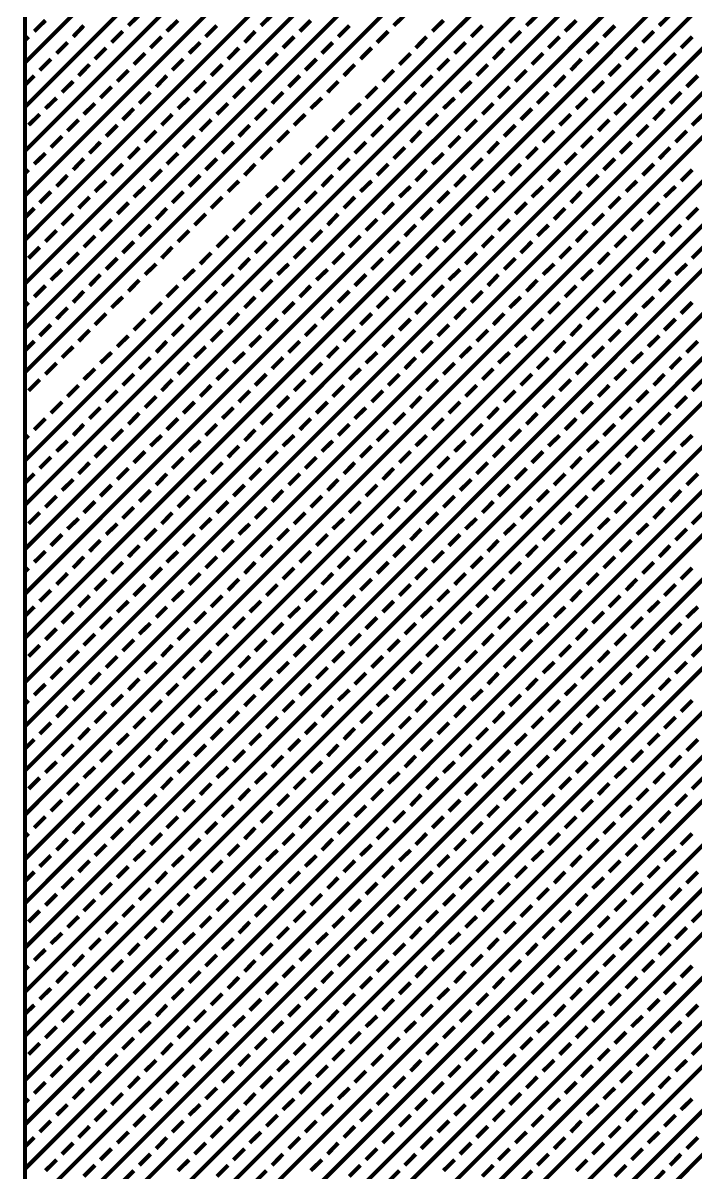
# Model space of a CAD drawing. Extents: x 2 to 176, y -19 to 159.
# Drawn here: x 110.987 to 111.615, y 118.166 to 119.239 of the extents above; entities that cross this region are included whole.
import ezdxf

# ---------------------------------------------------------------- set-up
doc = ezdxf.new("R2010")
doc.units = 0
doc.layers.add('BG_SILKSCREEN_TOP', color=7, linetype='CONTINUOUS')

msp = doc.modelspace()

# ---------------------------------------------------------------- linework, layer by layer
at = {"layer": 'BG_SILKSCREEN_TOP', "const_width": 0.00381}
for points in [[(110.989364, 121.283476), (110.989364, 117.967252)], [(110.989364, 118.252494), (113.11763, 120.380506)], [(110.989364, 118.211346), (113.158524, 120.380506)], [(110.989364, 118.169944), (113.20018, 120.380506)], [(110.989364, 118.128796), (113.241328, 120.380506)], [(110.989364, 118.087394), (113.28273, 120.380506)], [(110.989364, 118.046246), (113.323878, 120.380506)], [(110.989364, 118.00459), (113.36528, 120.380506)], [(110.989364, 118.335044), (113.034826, 120.380506)], [(110.989364, 118.293896), (113.075974, 120.380506)], [(110.989872, 117.96395), (113.406428, 120.380506)], [(110.993428, 117.926104), (113.44529, 120.377966)], [(110.997238, 117.888766), (113.481358, 120.372378)], [(111.005112, 117.854984), (113.512092, 120.361964)], [(111.01451, 117.823488), (113.539778, 120.348756)], [(111.02467, 117.791992), (113.562384, 120.32996)], [(111.039148, 117.765322), (113.580926, 120.307354)], [(111.053626, 117.738652), (113.599976, 120.284748)], [(111.068612, 117.712236), (113.618518, 120.262142)], [(111.087662, 117.68963), (113.630964, 120.23344)], [(111.106458, 117.667532), (113.636298, 120.197118)], [(110.989364, 119.202454), (111.895382, 120.108218)], [(110.989364, 119.161052), (111.895382, 120.06707)], [(110.989364, 119.119904), (111.895382, 120.025668)], [(110.989364, 119.078248), (111.895382, 119.98452)], [(110.989364, 119.0371), (111.895382, 119.943118)], [(110.989364, 118.996206), (111.895382, 119.90197)], [(110.989364, 118.95455), (111.895382, 119.860314)], [(110.989364, 118.913402), (111.895382, 119.81942)], [(110.989364, 118.830852), (111.895382, 119.736616)], [(110.989364, 118.78945), (111.895382, 119.695468)], [(110.989364, 118.748302), (111.895382, 119.654066)], [(110.989364, 118.706646), (111.895382, 119.612918)], [(110.989364, 118.665498), (111.895382, 119.571516)], [(110.989364, 118.624096), (111.903002, 119.537988)], [(110.989364, 118.582948), (111.913416, 119.507)], [(110.989364, 118.541546), (111.928656, 119.480584)], [(110.989364, 118.500398), (111.952278, 119.463312)], [(110.989364, 118.458996), (111.976154, 119.445786)], [(110.989364, 118.417848), (112.012984, 119.441468)], [(110.989364, 118.376192), (112.051592, 119.438928)], [(111.085884, 119.236998), (111.096044, 119.246904)], [(111.209582, 119.236998), (111.219996, 119.246904)], [(111.333534, 119.236998), (111.343948, 119.246904)], [(111.457486, 119.236998), (111.467646, 119.246904)], [(111.581438, 119.236998), (111.591598, 119.246904)], [(110.998, 119.231664), (111.008414, 119.241824)], [(111.034322, 119.226584), (111.044228, 119.236998)], [(111.121698, 119.231664), (111.132112, 119.241824)], [(111.15802, 119.226584), (111.168434, 119.236998)], [(111.245904, 119.231664), (111.256064, 119.241824)], [(111.281718, 119.226584), (111.292132, 119.236998)], [(111.369602, 119.231664), (111.380016, 119.241824)], [(111.405924, 119.226584), (111.416338, 119.236998)], [(111.493554, 119.231664), (111.503968, 119.241824)], [(111.529622, 119.226584), (111.540036, 119.236998)], [(110.989364, 119.223282), (110.992666, 119.226584)], [(111.018828, 119.21109), (111.028988, 119.22125)], [(111.070136, 119.22125), (111.08055, 119.231664)], [(111.106458, 119.21617), (111.116872, 119.226584)], [(111.142526, 119.21109), (111.15294, 119.22125)], [(111.194342, 119.22125), (111.204248, 119.231664)], [(111.230156, 119.21617), (111.24057, 119.226584)], [(111.266478, 119.21109), (111.276638, 119.22125)], [(111.31804, 119.22125), (111.328454, 119.231664)], [(111.354108, 119.21617), (111.364268, 119.226584)], [(111.39043, 119.21109), (111.40059, 119.22125)], [(111.441738, 119.22125), (111.452152, 119.231664)], [(111.47806, 119.21617), (111.488474, 119.226584)], [(111.514128, 119.21109), (111.524542, 119.22125)], [(111.565944, 119.22125), (111.576358, 119.231664)], [(111.601758, 119.21617), (111.612172, 119.226584)], [(111.054642, 119.205756), (111.065056, 119.21617)], [(111.090964, 119.200676), (111.101378, 119.21109)], [(111.178848, 119.205756), (111.189008, 119.21617)], [(111.214662, 119.200676), (111.225076, 119.21109)], [(111.302546, 119.205756), (111.31296, 119.21617)], [(111.338868, 119.200676), (111.349282, 119.21109)], [(111.426498, 119.205756), (111.436658, 119.21617)], [(111.462566, 119.200676), (111.47298, 119.21109)], [(111.55045, 119.205756), (111.56061, 119.21617)], [(111.586264, 119.200676), (111.596678, 119.21109)], [(111.00308, 119.195342), (111.013494, 119.205756)], [(111.039402, 119.190262), (111.049562, 119.200676)], [(111.126778, 119.195342), (111.137192, 119.205756)], [(111.1631, 119.190262), (111.173514, 119.200676)], [(111.250984, 119.195342), (111.261398, 119.205756)], [(111.287052, 119.190262), (111.297212, 119.200676)], [(111.374682, 119.195342), (111.385096, 119.205756)], [(111.411004, 119.190262), (111.421418, 119.200676)], [(111.498888, 119.195342), (111.508794, 119.205756)], [(111.534702, 119.190262), (111.545116, 119.200676)], [(110.989364, 119.181626), (110.998, 119.190262)], [(111.07547, 119.184928), (111.085884, 119.195342)], [(111.111792, 119.179848), (111.121698, 119.190262)], [(111.199168, 119.184928), (111.209582, 119.195342)], [(111.23549, 119.179848), (111.245904, 119.190262)], [(111.323374, 119.184928), (111.333534, 119.195342)], [(111.359188, 119.179848), (111.369602, 119.190262)], [(111.447072, 119.184928), (111.457486, 119.195342)], [(111.483394, 119.179848), (111.493554, 119.190262)], [(111.571024, 119.184928), (111.581438, 119.195342)], [(111.607092, 119.179848), (111.617506, 119.190262)], [(111.023908, 119.174768), (111.034322, 119.184928)], [(111.059722, 119.169434), (111.070136, 119.179848)], [(111.147606, 119.174768), (111.15802, 119.184928)], [(111.183928, 119.169434), (111.194342, 119.179848)], [(111.271812, 119.174768), (111.281718, 119.184928)], [(111.307626, 119.169434), (111.31804, 119.179848)], [(111.39551, 119.174768), (111.405924, 119.184928)], [(111.431324, 119.169434), (111.441738, 119.179848)], [(111.519208, 119.174768), (111.529622, 119.184928)], [(111.55553, 119.169434), (111.565944, 119.179848)], [(111.008414, 119.159528), (111.018828, 119.169434)], [(111.096044, 119.164354), (111.106458, 119.174768)], [(111.132112, 119.159528), (111.142526, 119.169434)], [(111.219996, 119.164354), (111.230156, 119.174768)], [(111.256064, 119.159528), (111.266478, 119.169434)], [(111.343948, 119.164354), (111.354108, 119.174768)], [(111.380016, 119.159528), (111.39043, 119.169434)], [(111.467646, 119.164354), (111.47806, 119.174768)], [(111.503968, 119.159528), (111.514128, 119.169434)], [(111.591598, 119.164354), (111.601758, 119.174768)], [(111.044228, 119.154194), (111.054642, 119.164354)], [(111.08055, 119.149114), (111.090964, 119.159528)], [(111.168434, 119.154194), (111.178848, 119.164354)], [(111.204248, 119.149114), (111.214662, 119.159528)], [(111.292132, 119.154194), (111.302546, 119.164354)], [(111.328454, 119.149114), (111.338868, 119.159528)], [(111.416338, 119.154194), (111.426498, 119.164354)], [(111.452152, 119.149114), (111.462566, 119.159528)], [(111.540036, 119.154194), (111.55045, 119.164354)], [(111.576358, 119.149114), (111.586264, 119.159528)], [(110.992666, 119.144034), (111.00308, 119.154194)], [(111.028988, 119.1387), (111.039402, 119.149114)], [(111.116872, 119.144034), (111.126778, 119.154194)], [(111.15294, 119.1387), (111.1631, 119.149114)], [(111.24057, 119.144034), (111.250984, 119.154194)], [(111.276638, 119.1387), (111.287052, 119.149114)], [(111.364268, 119.144034), (111.374682, 119.154194)], [(111.40059, 119.1387), (111.411004, 119.149114)], [(111.488474, 119.144034), (111.498888, 119.154194)], [(111.524542, 119.1387), (111.534702, 119.149114)], [(111.612172, 119.144034), (111.622586, 119.154194)], [(111.065056, 119.13362), (111.07547, 119.144034)], [(111.101378, 119.128286), (111.111792, 119.1387)], [(111.189008, 119.13362), (111.199168, 119.144034)], [(111.225076, 119.128286), (111.23549, 119.1387)], [(111.31296, 119.13362), (111.323374, 119.144034)], [(111.349282, 119.128286), (111.359188, 119.1387)], [(111.436658, 119.13362), (111.447072, 119.144034)], [(111.47298, 119.128286), (111.483394, 119.1387)], [(111.56061, 119.13362), (111.571024, 119.144034)], [(111.596678, 119.128286), (111.607092, 119.1387)], [(111.013494, 119.123206), (111.023908, 119.13362)], [(111.049562, 119.117872), (111.059722, 119.128286)], [(111.137192, 119.123206), (111.147606, 119.13362)], [(111.173514, 119.117872), (111.183928, 119.128286)], [(111.261398, 119.123206), (111.271812, 119.13362)], [(111.297212, 119.117872), (111.307626, 119.128286)], [(111.385096, 119.123206), (111.39551, 119.13362)], [(111.421418, 119.117872), (111.431324, 119.128286)], [(111.508794, 119.123206), (111.519208, 119.13362)], [(111.545116, 119.117872), (111.55553, 119.128286)], [(110.998, 119.107712), (111.008414, 119.117872)], [(111.085884, 119.112792), (111.096044, 119.123206)], [(111.121698, 119.107712), (111.132112, 119.117872)], [(111.209582, 119.112792), (111.219996, 119.123206)], [(111.245904, 119.107712), (111.256064, 119.117872)], [(111.333534, 119.112792), (111.343948, 119.123206)], [(111.369602, 119.107712), (111.380016, 119.117872)], [(111.457486, 119.112792), (111.467646, 119.123206)], [(111.493554, 119.107712), (111.503968, 119.117872)], [(111.581438, 119.112792), (111.591598, 119.123206)], [(111.034322, 119.102378), (111.044228, 119.112792)], [(111.070136, 119.097298), (111.08055, 119.107712)], [(111.15802, 119.102378), (111.168434, 119.112792)], [(111.194342, 119.097298), (111.204248, 119.107712)], [(111.281718, 119.102378), (111.292132, 119.112792)], [(111.31804, 119.097298), (111.328454, 119.107712)], [(111.405924, 119.102378), (111.416338, 119.112792)], [(111.441738, 119.097298), (111.452152, 119.107712)], [(111.529622, 119.102378), (111.540036, 119.112792)], [(111.565944, 119.097298), (111.576358, 119.107712)], [(110.989364, 119.099076), (110.992666, 119.102378)], [(111.018828, 119.086884), (111.028988, 119.097298)], [(111.106458, 119.091964), (111.116872, 119.102378)], [(111.142526, 119.086884), (111.15294, 119.097298)], [(111.230156, 119.091964), (111.24057, 119.102378)], [(111.266478, 119.086884), (111.276638, 119.097298)], [(111.354108, 119.091964), (111.364268, 119.102378)], [(111.39043, 119.086884), (111.40059, 119.097298)], [(111.47806, 119.091964), (111.488474, 119.102378)], [(111.514128, 119.086884), (111.524542, 119.097298)], [(111.601758, 119.091964), (111.612172, 119.102378)], [(111.00308, 119.071644), (111.013494, 119.082058)], [(111.054642, 119.082058), (111.065056, 119.091964)], [(111.090964, 119.076978), (111.101378, 119.086884)], [(111.126778, 119.071644), (111.137192, 119.082058)], [(111.178848, 119.082058), (111.189008, 119.091964)], [(111.214662, 119.076978), (111.225076, 119.086884)], [(111.250984, 119.071644), (111.261398, 119.082058)], [(111.302546, 119.082058), (111.31296, 119.091964)], [(111.338868, 119.076978), (111.349282, 119.086884)], [(111.374682, 119.071644), (111.385096, 119.082058)], [(111.426498, 119.082058), (111.436658, 119.091964)], [(111.462566, 119.076978), (111.47298, 119.086884)], [(111.498888, 119.071644), (111.508794, 119.082058)], [(111.55045, 119.082058), (111.56061, 119.091964)], [(111.586264, 119.076978), (111.596678, 119.086884)], [(111.039402, 119.066564), (111.049562, 119.076978)], [(111.07547, 119.06123), (111.085884, 119.071644)], [(111.1631, 119.066564), (111.173514, 119.076978)], [(111.199168, 119.06123), (111.209582, 119.071644)], [(111.287052, 119.066564), (111.297212, 119.076978)], [(111.323374, 119.06123), (111.333534, 119.071644)], [(111.411004, 119.066564), (111.421418, 119.076978)], [(111.447072, 119.06123), (111.457486, 119.071644)], [(111.534702, 119.066564), (111.545116, 119.076978)], [(111.571024, 119.06123), (111.581438, 119.071644)], [(110.989364, 119.057928), (110.998, 119.066564)], [(111.023908, 119.050816), (111.034322, 119.06123)], [(111.111792, 119.05615), (111.121698, 119.066564)], [(111.147606, 119.050816), (111.15802, 119.06123)], [(111.23549, 119.05615), (111.245904, 119.066564)], [(111.271812, 119.050816), (111.281718, 119.06123)], [(111.359188, 119.05615), (111.369602, 119.066564)], [(111.39551, 119.050816), (111.405924, 119.06123)], [(111.483394, 119.05615), (111.493554, 119.066564)], [(111.519208, 119.050816), (111.529622, 119.06123)], [(111.607092, 119.05615), (111.617506, 119.066564)], [(111.059722, 119.045736), (111.070136, 119.05615)], [(111.096044, 119.040656), (111.106458, 119.050816)], [(111.183928, 119.045736), (111.194342, 119.05615)], [(111.219996, 119.040656), (111.230156, 119.050816)], [(111.307626, 119.045736), (111.31804, 119.05615)], [(111.343948, 119.040656), (111.354108, 119.050816)], [(111.431324, 119.045736), (111.441738, 119.05615)], [(111.467646, 119.040656), (111.47806, 119.050816)], [(111.55553, 119.045736), (111.565944, 119.05615)], [(111.591598, 119.040656), (111.601758, 119.050816)], [(111.008414, 119.035322), (111.018828, 119.045736)], [(111.044228, 119.030242), (111.054642, 119.040656)], [(111.132112, 119.035322), (111.142526, 119.045736)], [(111.168434, 119.030242), (111.178848, 119.040656)], [(111.256064, 119.035322), (111.266478, 119.045736)], [(111.292132, 119.030242), (111.302546, 119.040656)], [(111.380016, 119.035322), (111.39043, 119.045736)], [(111.416338, 119.030242), (111.426498, 119.040656)], [(111.503968, 119.035322), (111.514128, 119.045736)], [(111.540036, 119.030242), (111.55045, 119.040656)], [(110.992666, 119.019828), (111.00308, 119.030242)], [(111.08055, 119.024908), (111.090964, 119.035322)], [(111.116872, 119.019828), (111.126778, 119.030242)], [(111.204248, 119.024908), (111.214662, 119.035322)], [(111.24057, 119.019828), (111.250984, 119.030242)], [(111.328454, 119.024908), (111.338868, 119.035322)], [(111.364268, 119.019828), (111.374682, 119.030242)], [(111.452152, 119.024908), (111.462566, 119.035322)], [(111.488474, 119.019828), (111.498888, 119.030242)], [(111.576358, 119.024908), (111.586264, 119.035322)], [(111.612172, 119.019828), (111.622586, 119.030242)], [(111.028988, 119.014494), (111.039402, 119.024908)], [(111.065056, 119.009414), (111.07547, 119.019828)], [(111.15294, 119.014494), (111.1631, 119.024908)], [(111.189008, 119.009414), (111.199168, 119.019828)], [(111.276638, 119.014494), (111.287052, 119.024908)], [(111.31296, 119.009414), (111.323374, 119.019828)], [(111.40059, 119.014494), (111.411004, 119.024908)], [(111.436658, 119.009414), (111.447072, 119.019828)], [(111.524542, 119.014494), (111.534702, 119.024908)], [(111.56061, 119.009414), (111.571024, 119.019828)], [(111.013494, 118.999508), (111.023908, 119.009414)], [(111.101378, 119.004588), (111.111792, 119.014494)], [(111.137192, 118.999508), (111.147606, 119.009414)], [(111.225076, 119.004588), (111.23549, 119.014494)], [(111.261398, 118.999508), (111.271812, 119.009414)], [(111.349282, 119.004588), (111.359188, 119.014494)], [(111.385096, 118.999508), (111.39551, 119.009414)], [(111.47298, 119.004588), (111.483394, 119.014494)], [(111.508794, 118.999508), (111.519208, 119.009414)], [(111.596678, 119.004588), (111.607092, 119.014494)], [(111.049562, 118.994174), (111.059722, 119.004588)], [(111.085884, 118.989094), (111.096044, 118.999508)], [(111.173514, 118.994174), (111.183928, 119.004588)], [(111.209582, 118.989094), (111.219996, 118.999508)], [(111.297212, 118.994174), (111.307626, 119.004588)], [(111.333534, 118.989094), (111.343948, 118.999508)], [(111.421418, 118.994174), (111.431324, 119.004588)], [(111.457486, 118.989094), (111.467646, 118.999508)], [(111.545116, 118.994174), (111.55553, 119.004588)], [(111.581438, 118.989094), (111.591598, 118.999508)], [(110.998, 118.98376), (111.008414, 118.994174)], [(111.034322, 118.97868), (111.044228, 118.989094)], [(111.121698, 118.98376), (111.132112, 118.994174)], [(111.15802, 118.97868), (111.168434, 118.989094)], [(111.245904, 118.98376), (111.256064, 118.994174)], [(111.281718, 118.97868), (111.292132, 118.989094)], [(111.369602, 118.98376), (111.380016, 118.994174)], [(111.405924, 118.97868), (111.416338, 118.989094)], [(111.493554, 118.98376), (111.503968, 118.994174)], [(111.529622, 118.97868), (111.540036, 118.989094)], [(110.989364, 118.975378), (110.992666, 118.97868)], [(111.070136, 118.9736), (111.08055, 118.98376)], [(111.106458, 118.968266), (111.116872, 118.97868)], [(111.194342, 118.9736), (111.204248, 118.98376)], [(111.230156, 118.968266), (111.24057, 118.97868)], [(111.31804, 118.9736), (111.328454, 118.98376)], [(111.354108, 118.968266), (111.364268, 118.97868)], [(111.441738, 118.9736), (111.452152, 118.98376)], [(111.47806, 118.968266), (111.488474, 118.97868)], [(111.565944, 118.9736), (111.576358, 118.98376)], [(111.601758, 118.968266), (111.612172, 118.97868)], [(111.018828, 118.963186), (111.028988, 118.9736)], [(111.054642, 118.957852), (111.065056, 118.968266)], [(111.142526, 118.963186), (111.15294, 118.9736)], [(111.178848, 118.957852), (111.189008, 118.968266)], [(111.266478, 118.963186), (111.276638, 118.9736)], [(111.302546, 118.957852), (111.31296, 118.968266)], [(111.39043, 118.963186), (111.40059, 118.9736)], [(111.426498, 118.957852), (111.436658, 118.968266)], [(111.514128, 118.963186), (111.524542, 118.9736)], [(111.55045, 118.957852), (111.56061, 118.968266)], [(111.00308, 118.947438), (111.013494, 118.957852)], [(111.039402, 118.942358), (111.049562, 118.952772)], [(111.090964, 118.952772), (111.101378, 118.963186)], [(111.126778, 118.947438), (111.137192, 118.957852)], [(111.1631, 118.942358), (111.173514, 118.952772)], [(111.214662, 118.952772), (111.225076, 118.963186)], [(111.250984, 118.947438), (111.261398, 118.957852)], [(111.287052, 118.942358), (111.297212, 118.952772)], [(111.338868, 118.952772), (111.349282, 118.963186)], [(111.374682, 118.947438), (111.385096, 118.957852)], [(111.411004, 118.942358), (111.421418, 118.952772)], [(111.462566, 118.952772), (111.47298, 118.963186)], [(111.498888, 118.947438), (111.508794, 118.957852)], [(111.534702, 118.942358), (111.545116, 118.952772)], [(111.586264, 118.952772), (111.596678, 118.963186)], [(110.989364, 118.933722), (110.998, 118.942358)], [(111.07547, 118.937278), (111.085884, 118.947438)], [(111.111792, 118.931944), (111.121698, 118.942358)], [(111.199168, 118.937278), (111.209582, 118.947438)], [(111.23549, 118.931944), (111.245904, 118.942358)], [(111.323374, 118.937278), (111.333534, 118.947438)], [(111.359188, 118.931944), (111.369602, 118.942358)], [(111.447072, 118.937278), (111.457486, 118.947438)], [(111.483394, 118.931944), (111.493554, 118.942358)], [(111.571024, 118.937278), (111.581438, 118.947438)], [(111.607092, 118.931944), (111.617506, 118.942358)], [(111.023908, 118.927118), (111.034322, 118.937278)], [(111.059722, 118.922038), (111.070136, 118.931944)], [(111.147606, 118.927118), (111.15802, 118.937278)], [(111.183928, 118.922038), (111.194342, 118.931944)], [(111.271812, 118.927118), (111.281718, 118.937278)], [(111.307626, 118.922038), (111.31804, 118.931944)], [(111.39551, 118.927118), (111.405924, 118.937278)], [(111.431324, 118.922038), (111.441738, 118.931944)], [(111.519208, 118.927118), (111.529622, 118.937278)], [(111.55553, 118.922038), (111.565944, 118.931944)], [(111.008414, 118.911624), (111.018828, 118.922038)], [(111.096044, 118.916704), (111.106458, 118.927118)], [(111.132112, 118.911624), (111.142526, 118.922038)], [(111.219996, 118.916704), (111.230156, 118.927118)], [(111.256064, 118.911624), (111.266478, 118.922038)], [(111.343948, 118.916704), (111.354108, 118.927118)], [(111.380016, 118.911624), (111.39043, 118.922038)], [(111.467646, 118.916704), (111.47806, 118.927118)], [(111.503968, 118.911624), (111.514128, 118.922038)], [(111.591598, 118.916704), (111.601758, 118.927118)], [(111.044228, 118.906544), (111.054642, 118.916704)], [(111.08055, 118.90121), (111.090964, 118.911624)], [(111.168434, 118.906544), (111.178848, 118.916704)], [(111.204248, 118.90121), (111.214662, 118.911624)], [(111.292132, 118.906544), (111.302546, 118.916704)], [(111.328454, 118.90121), (111.338868, 118.911624)], [(111.416338, 118.906544), (111.426498, 118.916704)], [(111.452152, 118.90121), (111.462566, 118.911624)], [(111.540036, 118.906544), (111.55045, 118.916704)], [(111.576358, 118.90121), (111.586264, 118.911624)], [(110.992666, 118.89613), (111.00308, 118.906544)], [(111.028988, 118.890796), (111.039402, 118.90121)], [(111.116872, 118.89613), (111.126778, 118.906544)], [(111.15294, 118.890796), (111.1631, 118.90121)], [(111.24057, 118.89613), (111.250984, 118.906544)], [(111.276638, 118.890796), (111.287052, 118.90121)], [(111.364268, 118.89613), (111.374682, 118.906544)], [(111.40059, 118.890796), (111.411004, 118.90121)], [(111.488474, 118.89613), (111.498888, 118.906544)], [(111.524542, 118.890796), (111.534702, 118.90121)], [(111.612172, 118.89613), (111.622586, 118.906544)], [(111.065056, 118.885716), (111.07547, 118.89613)], [(111.101378, 118.880382), (111.111792, 118.890796)], [(111.189008, 118.885716), (111.199168, 118.89613)], [(111.225076, 118.880382), (111.23549, 118.890796)], [(111.31296, 118.885716), (111.323374, 118.89613)], [(111.349282, 118.880382), (111.359188, 118.890796)], [(111.436658, 118.885716), (111.447072, 118.89613)], [(111.47298, 118.880382), (111.483394, 118.890796)], [(111.56061, 118.885716), (111.571024, 118.89613)], [(111.596678, 118.880382), (111.607092, 118.890796)], [(111.013494, 118.875302), (111.023908, 118.885716)], [(111.049562, 118.870222), (111.059722, 118.880382)], [(111.137192, 118.875302), (111.147606, 118.885716)], [(111.173514, 118.870222), (111.183928, 118.880382)], [(111.261398, 118.875302), (111.271812, 118.885716)], [(111.297212, 118.870222), (111.307626, 118.880382)], [(111.385096, 118.875302), (111.39551, 118.885716)], [(111.421418, 118.870222), (111.431324, 118.880382)], [(111.508794, 118.875302), (111.519208, 118.885716)], [(111.545116, 118.870222), (111.55553, 118.880382)], [(110.998, 118.859808), (111.008414, 118.870222)], [(111.085884, 118.864888), (111.096044, 118.875302)], [(111.121698, 118.859808), (111.132112, 118.870222)], [(111.209582, 118.864888), (111.219996, 118.875302)], [(111.245904, 118.859808), (111.256064, 118.870222)], [(111.333534, 118.864888), (111.343948, 118.875302)], [(111.369602, 118.859808), (111.380016, 118.870222)], [(111.457486, 118.864888), (111.467646, 118.875302)], [(111.493554, 118.859808), (111.503968, 118.870222)], [(111.581438, 118.864888), (111.591598, 118.875302)], [(111.034322, 118.854474), (111.044228, 118.864888)], [(111.070136, 118.849394), (111.08055, 118.859808)], [(111.15802, 118.854474), (111.168434, 118.864888)], [(111.194342, 118.849394), (111.204248, 118.859808)], [(111.281718, 118.854474), (111.292132, 118.864888)], [(111.31804, 118.849394), (111.328454, 118.859808)], [(111.405924, 118.854474), (111.416338, 118.864888)], [(111.441738, 118.849394), (111.452152, 118.859808)], [(111.529622, 118.854474), (111.540036, 118.864888)], [(111.565944, 118.849394), (111.576358, 118.859808)], [(110.989364, 118.851172), (110.992666, 118.854474)], [(111.018828, 118.839488), (111.028988, 118.849394)], [(111.106458, 118.844568), (111.116872, 118.854474)], [(111.142526, 118.839488), (111.15294, 118.849394)], [(111.230156, 118.844568), (111.24057, 118.854474)], [(111.266478, 118.839488), (111.276638, 118.849394)], [(111.354108, 118.844568), (111.364268, 118.854474)], [(111.39043, 118.839488), (111.40059, 118.849394)], [(111.47806, 118.844568), (111.488474, 118.854474)], [(111.514128, 118.839488), (111.524542, 118.849394)], [(111.601758, 118.844568), (111.612172, 118.854474)], [(111.054642, 118.834154), (111.065056, 118.844568)], [(111.090964, 118.829074), (111.101378, 118.839488)], [(111.178848, 118.834154), (111.189008, 118.844568)], [(111.214662, 118.829074), (111.225076, 118.839488)], [(111.302546, 118.834154), (111.31296, 118.844568)], [(111.338868, 118.829074), (111.349282, 118.839488)], [(111.426498, 118.834154), (111.436658, 118.844568)], [(111.462566, 118.829074), (111.47298, 118.839488)], [(111.55045, 118.834154), (111.56061, 118.844568)], [(111.586264, 118.829074), (111.596678, 118.839488)], [(111.00308, 118.82374), (111.013494, 118.834154)], [(111.039402, 118.81866), (111.049562, 118.829074)], [(111.126778, 118.82374), (111.137192, 118.834154)], [(111.1631, 118.81866), (111.173514, 118.829074)], [(111.250984, 118.82374), (111.261398, 118.834154)], [(111.287052, 118.81866), (111.297212, 118.829074)], [(111.374682, 118.82374), (111.385096, 118.834154)], [(111.411004, 118.81866), (111.421418, 118.829074)], [(111.498888, 118.82374), (111.508794, 118.834154)], [(111.534702, 118.81866), (111.545116, 118.829074)], [(110.989364, 118.810024), (110.998, 118.81866)], [(111.023908, 118.803166), (111.034322, 118.813326)], [(111.07547, 118.813326), (111.085884, 118.82374)], [(111.111792, 118.808246), (111.121698, 118.81866)], [(111.147606, 118.803166), (111.15802, 118.813326)], [(111.199168, 118.813326), (111.209582, 118.82374)], [(111.23549, 118.808246), (111.245904, 118.81866)], [(111.271812, 118.803166), (111.281718, 118.813326)], [(111.323374, 118.813326), (111.333534, 118.82374)], [(111.359188, 118.808246), (111.369602, 118.81866)], [(111.39551, 118.803166), (111.405924, 118.813326)], [(111.447072, 118.813326), (111.457486, 118.82374)], [(111.483394, 118.808246), (111.493554, 118.81866)], [(111.519208, 118.803166), (111.529622, 118.813326)], [(111.571024, 118.813326), (111.581438, 118.82374)], [(111.607092, 118.808246), (111.617506, 118.81866)], [(111.059722, 118.797832), (111.070136, 118.808246)], [(111.096044, 118.792752), (111.106458, 118.803166)], [(111.183928, 118.797832), (111.194342, 118.808246)], [(111.219996, 118.792752), (111.230156, 118.803166)], [(111.307626, 118.797832), (111.31804, 118.808246)], [(111.343948, 118.792752), (111.354108, 118.803166)], [(111.431324, 118.797832), (111.441738, 118.808246)], [(111.467646, 118.792752), (111.47806, 118.803166)], [(111.55553, 118.797832), (111.565944, 118.808246)], [(111.591598, 118.792752), (111.601758, 118.803166)], [(111.008414, 118.787418), (111.018828, 118.797832)], [(111.044228, 118.782338), (111.054642, 118.792752)], [(111.132112, 118.787418), (111.142526, 118.797832)], [(111.168434, 118.782338), (111.178848, 118.792752)], [(111.256064, 118.787418), (111.266478, 118.797832)], [(111.292132, 118.782338), (111.302546, 118.792752)], [(111.380016, 118.787418), (111.39043, 118.797832)], [(111.416338, 118.782338), (111.426498, 118.792752)], [(111.503968, 118.787418), (111.514128, 118.797832)], [(111.540036, 118.782338), (111.55045, 118.792752)], [(110.992666, 118.771924), (111.00308, 118.782338)], [(111.08055, 118.777004), (111.090964, 118.787418)], [(111.116872, 118.771924), (111.126778, 118.782338)], [(111.204248, 118.777004), (111.214662, 118.787418)], [(111.24057, 118.771924), (111.250984, 118.782338)], [(111.328454, 118.777004), (111.338868, 118.787418)], [(111.364268, 118.771924), (111.374682, 118.782338)], [(111.452152, 118.777004), (111.462566, 118.787418)], [(111.488474, 118.771924), (111.498888, 118.782338)], [(111.576358, 118.777004), (111.586264, 118.787418)], [(111.612172, 118.771924), (111.622586, 118.782338)], [(111.028988, 118.767098), (111.039402, 118.777004)], [(111.065056, 118.762018), (111.07547, 118.771924)], [(111.15294, 118.767098), (111.1631, 118.777004)], [(111.189008, 118.762018), (111.199168, 118.771924)], [(111.276638, 118.767098), (111.287052, 118.777004)], [(111.31296, 118.762018), (111.323374, 118.771924)], [(111.40059, 118.767098), (111.411004, 118.777004)], [(111.436658, 118.762018), (111.447072, 118.771924)], [(111.524542, 118.767098), (111.534702, 118.777004)], [(111.56061, 118.762018), (111.571024, 118.771924)], [(111.013494, 118.751604), (111.023908, 118.762018)], [(111.101378, 118.756684), (111.111792, 118.767098)], [(111.137192, 118.751604), (111.147606, 118.762018)], [(111.225076, 118.756684), (111.23549, 118.767098)], [(111.261398, 118.751604), (111.271812, 118.762018)], [(111.349282, 118.756684), (111.359188, 118.767098)], [(111.385096, 118.751604), (111.39551, 118.762018)], [(111.47298, 118.756684), (111.483394, 118.767098)], [(111.508794, 118.751604), (111.519208, 118.762018)], [(111.596678, 118.756684), (111.607092, 118.767098)], [(111.049562, 118.74627), (111.059722, 118.756684)], [(111.085884, 118.74119), (111.096044, 118.751604)], [(111.173514, 118.74627), (111.183928, 118.756684)], [(111.209582, 118.74119), (111.219996, 118.751604)], [(111.297212, 118.74627), (111.307626, 118.756684)], [(111.333534, 118.74119), (111.343948, 118.751604)], [(111.421418, 118.74627), (111.431324, 118.756684)], [(111.457486, 118.74119), (111.467646, 118.751604)], [(111.545116, 118.74627), (111.55553, 118.756684)], [(111.581438, 118.74119), (111.591598, 118.751604)], [(110.998, 118.73611), (111.008414, 118.74627)], [(111.034322, 118.730776), (111.044228, 118.74119)], [(111.121698, 118.73611), (111.132112, 118.74627)], [(111.15802, 118.730776), (111.168434, 118.74119)], [(111.245904, 118.73611), (111.256064, 118.74627)], [(111.281718, 118.730776), (111.292132, 118.74119)], [(111.369602, 118.73611), (111.380016, 118.74627)], [(111.405924, 118.730776), (111.416338, 118.74119)], [(111.493554, 118.73611), (111.503968, 118.74627)], [(111.529622, 118.730776), (111.540036, 118.74119)], [(110.989364, 118.727474), (110.992666, 118.730776)], [(111.070136, 118.725696), (111.08055, 118.73611)], [(111.106458, 118.720362), (111.116872, 118.730776)], [(111.194342, 118.725696), (111.204248, 118.73611)], [(111.230156, 118.720362), (111.24057, 118.730776)], [(111.31804, 118.725696), (111.328454, 118.73611)], [(111.354108, 118.720362), (111.364268, 118.730776)], [(111.441738, 118.725696), (111.452152, 118.73611)], [(111.47806, 118.720362), (111.488474, 118.730776)], [(111.565944, 118.725696), (111.576358, 118.73611)], [(111.601758, 118.720362), (111.612172, 118.730776)], [(111.018828, 118.715282), (111.028988, 118.725696)], [(111.054642, 118.709948), (111.065056, 118.720362)], [(111.142526, 118.715282), (111.15294, 118.725696)], [(111.178848, 118.709948), (111.189008, 118.720362)], [(111.266478, 118.715282), (111.276638, 118.725696)], [(111.302546, 118.709948), (111.31296, 118.720362)], [(111.39043, 118.715282), (111.40059, 118.725696)], [(111.426498, 118.709948), (111.436658, 118.720362)], [(111.514128, 118.715282), (111.524542, 118.725696)], [(111.55045, 118.709948), (111.56061, 118.720362)], [(111.00308, 118.699788), (111.013494, 118.709948)], [(111.090964, 118.704868), (111.101378, 118.715282)], [(111.126778, 118.699788), (111.137192, 118.709948)], [(111.214662, 118.704868), (111.225076, 118.715282)], [(111.250984, 118.699788), (111.261398, 118.709948)], [(111.338868, 118.704868), (111.349282, 118.715282)], [(111.374682, 118.699788), (111.385096, 118.709948)], [(111.462566, 118.704868), (111.47298, 118.715282)], [(111.498888, 118.699788), (111.508794, 118.709948)], [(111.586264, 118.704868), (111.596678, 118.715282)], [(111.039402, 118.694454), (111.049562, 118.704868)], [(111.07547, 118.689628), (111.085884, 118.699788)], [(111.1631, 118.694454), (111.173514, 118.704868)], [(111.199168, 118.689628), (111.209582, 118.699788)], [(111.287052, 118.694454), (111.297212, 118.704868)], [(111.323374, 118.689628), (111.333534, 118.699788)], [(111.411004, 118.694454), (111.421418, 118.704868)], [(111.447072, 118.689628), (111.457486, 118.699788)], [(111.534702, 118.694454), (111.545116, 118.704868)], [(111.571024, 118.689628), (111.581438, 118.699788)], [(110.989364, 118.686072), (110.998, 118.694454)], [(111.023908, 118.679214), (111.034322, 118.689628)], [(111.059722, 118.674134), (111.070136, 118.684548)], [(111.111792, 118.684548), (111.121698, 118.694454)], [(111.147606, 118.679214), (111.15802, 118.689628)], [(111.183928, 118.674134), (111.194342, 118.684548)], [(111.23549, 118.684548), (111.245904, 118.694454)], [(111.271812, 118.679214), (111.281718, 118.689628)], [(111.307626, 118.674134), (111.31804, 118.684548)], [(111.359188, 118.684548), (111.369602, 118.694454)], [(111.39551, 118.679214), (111.405924, 118.689628)], [(111.431324, 118.674134), (111.441738, 118.684548)], [(111.483394, 118.684548), (111.493554, 118.694454)], [(111.519208, 118.679214), (111.529622, 118.689628)], [(111.55553, 118.674134), (111.565944, 118.684548)], [(111.607092, 118.684548), (111.617506, 118.694454)], [(111.008414, 118.66372), (111.018828, 118.674134)], [(111.096044, 118.669054), (111.106458, 118.679214)], [(111.132112, 118.66372), (111.142526, 118.674134)], [(111.219996, 118.669054), (111.230156, 118.679214)], [(111.256064, 118.66372), (111.266478, 118.674134)], [(111.343948, 118.669054), (111.354108, 118.679214)], [(111.380016, 118.66372), (111.39043, 118.674134)], [(111.467646, 118.669054), (111.47806, 118.679214)], [(111.503968, 118.66372), (111.514128, 118.674134)], [(111.591598, 118.669054), (111.601758, 118.679214)], [(111.044228, 118.65864), (111.054642, 118.669054)], [(111.08055, 118.653306), (111.090964, 118.66372)], [(111.168434, 118.65864), (111.178848, 118.669054)], [(111.204248, 118.653306), (111.214662, 118.66372)], [(111.292132, 118.65864), (111.302546, 118.669054)], [(111.328454, 118.653306), (111.338868, 118.66372)], [(111.416338, 118.65864), (111.426498, 118.669054)], [(111.452152, 118.653306), (111.462566, 118.66372)], [(111.540036, 118.65864), (111.55045, 118.669054)], [(111.576358, 118.653306), (111.586264, 118.66372)], [(110.992666, 118.648226), (111.00308, 118.65864)], [(111.028988, 118.642892), (111.039402, 118.653306)], [(111.116872, 118.648226), (111.126778, 118.65864)], [(111.15294, 118.642892), (111.1631, 118.653306)], [(111.24057, 118.648226), (111.250984, 118.65864)], [(111.276638, 118.642892), (111.287052, 118.653306)], [(111.364268, 118.648226), (111.374682, 118.65864)], [(111.40059, 118.642892), (111.411004, 118.653306)], [(111.488474, 118.648226), (111.498888, 118.65864)], [(111.524542, 118.642892), (111.534702, 118.653306)], [(111.612172, 118.648226), (111.622586, 118.65864)], [(111.065056, 118.637812), (111.07547, 118.648226)], [(111.101378, 118.632732), (111.111792, 118.642892)], [(111.189008, 118.637812), (111.199168, 118.648226)], [(111.225076, 118.632732), (111.23549, 118.642892)], [(111.31296, 118.637812), (111.323374, 118.648226)], [(111.349282, 118.632732), (111.359188, 118.642892)], [(111.436658, 118.637812), (111.447072, 118.648226)], [(111.47298, 118.632732), (111.483394, 118.642892)], [(111.56061, 118.637812), (111.571024, 118.648226)], [(111.596678, 118.632732), (111.607092, 118.642892)], [(111.013494, 118.627398), (111.023908, 118.637812)], [(111.049562, 118.622318), (111.059722, 118.632732)], [(111.137192, 118.627398), (111.147606, 118.637812)], [(111.173514, 118.622318), (111.183928, 118.632732)], [(111.261398, 118.627398), (111.271812, 118.637812)], [(111.297212, 118.622318), (111.307626, 118.632732)], [(111.385096, 118.627398), (111.39551, 118.637812)], [(111.421418, 118.622318), (111.431324, 118.632732)], [(111.508794, 118.627398), (111.519208, 118.637812)], [(111.545116, 118.622318), (111.55553, 118.632732)], [(110.998, 118.612158), (111.008414, 118.622318)], [(111.085884, 118.616984), (111.096044, 118.627398)], [(111.121698, 118.612158), (111.132112, 118.622318)], [(111.209582, 118.616984), (111.219996, 118.627398)], [(111.245904, 118.612158), (111.256064, 118.622318)], [(111.333534, 118.616984), (111.343948, 118.627398)], [(111.369602, 118.612158), (111.380016, 118.622318)], [(111.457486, 118.616984), (111.467646, 118.627398)], [(111.493554, 118.612158), (111.503968, 118.622318)], [(111.581438, 118.616984), (111.591598, 118.627398)], [(111.034322, 118.607078), (111.044228, 118.616984)], [(111.070136, 118.601998), (111.08055, 118.612158)], [(111.15802, 118.607078), (111.168434, 118.616984)], [(111.194342, 118.601998), (111.204248, 118.612158)], [(111.281718, 118.607078), (111.292132, 118.616984)], [(111.31804, 118.601998), (111.328454, 118.612158)], [(111.405924, 118.607078), (111.416338, 118.616984)], [(111.441738, 118.601998), (111.452152, 118.612158)], [(111.529622, 118.607078), (111.540036, 118.616984)], [(111.565944, 118.601998), (111.576358, 118.612158)], [(110.989364, 118.603776), (110.992666, 118.607078)], [(111.018828, 118.591584), (111.028988, 118.601998)], [(111.106458, 118.596664), (111.116872, 118.607078)], [(111.142526, 118.591584), (111.15294, 118.601998)], [(111.230156, 118.596664), (111.24057, 118.607078)], [(111.266478, 118.591584), (111.276638, 118.601998)], [(111.354108, 118.596664), (111.364268, 118.607078)], [(111.39043, 118.591584), (111.40059, 118.601998)], [(111.47806, 118.596664), (111.488474, 118.607078)], [(111.514128, 118.591584), (111.524542, 118.601998)], [(111.601758, 118.596664), (111.612172, 118.607078)], [(111.054642, 118.58625), (111.065056, 118.596664)], [(111.090964, 118.58117), (111.101378, 118.591584)], [(111.178848, 118.58625), (111.189008, 118.596664)], [(111.214662, 118.58117), (111.225076, 118.591584)], [(111.302546, 118.58625), (111.31296, 118.596664)], [(111.338868, 118.58117), (111.349282, 118.591584)], [(111.426498, 118.58625), (111.436658, 118.596664)], [(111.462566, 118.58117), (111.47298, 118.591584)], [(111.55045, 118.58625), (111.56061, 118.596664)], [(111.586264, 118.58117), (111.596678, 118.591584)], [(111.00308, 118.575836), (111.013494, 118.58625)], [(111.039402, 118.570756), (111.049562, 118.58117)], [(111.126778, 118.575836), (111.137192, 118.58625)], [(111.1631, 118.570756), (111.173514, 118.58117)], [(111.250984, 118.575836), (111.261398, 118.58625)], [(111.287052, 118.570756), (111.297212, 118.58117)], [(111.374682, 118.575836), (111.385096, 118.58625)], [(111.411004, 118.570756), (111.421418, 118.58117)], [(111.498888, 118.575836), (111.508794, 118.58625)], [(111.534702, 118.570756), (111.545116, 118.58117)], [(110.989364, 118.56212), (110.998, 118.570756)], [(111.07547, 118.565676), (111.085884, 118.575836)], [(111.111792, 118.560342), (111.121698, 118.570756)], [(111.199168, 118.565676), (111.209582, 118.575836)], [(111.23549, 118.560342), (111.245904, 118.570756)], [(111.323374, 118.565676), (111.333534, 118.575836)], [(111.359188, 118.560342), (111.369602, 118.570756)], [(111.447072, 118.565676), (111.457486, 118.575836)], [(111.483394, 118.560342), (111.493554, 118.570756)], [(111.571024, 118.565676), (111.581438, 118.575836)], [(111.607092, 118.560342), (111.617506, 118.570756)], [(111.023908, 118.555262), (111.034322, 118.565676)], [(111.059722, 118.549928), (111.070136, 118.560342)], [(111.147606, 118.555262), (111.15802, 118.565676)], [(111.183928, 118.549928), (111.194342, 118.560342)], [(111.271812, 118.555262), (111.281718, 118.565676)], [(111.307626, 118.549928), (111.31804, 118.560342)], [(111.39551, 118.555262), (111.405924, 118.565676)], [(111.431324, 118.549928), (111.441738, 118.560342)], [(111.519208, 118.555262), (111.529622, 118.565676)], [(111.55553, 118.549928), (111.565944, 118.560342)], [(111.008414, 118.539768), (111.018828, 118.549928)], [(111.044228, 118.534942), (111.054642, 118.544848)], [(111.096044, 118.544848), (111.106458, 118.555262)], [(111.132112, 118.539768), (111.142526, 118.549928)], [(111.168434, 118.534942), (111.178848, 118.544848)], [(111.219996, 118.544848), (111.230156, 118.555262)], [(111.256064, 118.539768), (111.266478, 118.549928)], [(111.292132, 118.534942), (111.302546, 118.544848)], [(111.343948, 118.544848), (111.354108, 118.555262)], [(111.380016, 118.539768), (111.39043, 118.549928)], [(111.416338, 118.534942), (111.426498, 118.544848)], [(111.467646, 118.544848), (111.47806, 118.555262)], [(111.503968, 118.539768), (111.514128, 118.549928)], [(111.540036, 118.534942), (111.55045, 118.544848)], [(111.591598, 118.544848), (111.601758, 118.555262)], [(110.992666, 118.524528), (111.00308, 118.534942)], [(111.08055, 118.529608), (111.090964, 118.539768)], [(111.116872, 118.524528), (111.126778, 118.534942)], [(111.204248, 118.529608), (111.214662, 118.539768)], [(111.24057, 118.524528), (111.250984, 118.534942)], [(111.328454, 118.529608), (111.338868, 118.539768)], [(111.364268, 118.524528), (111.374682, 118.534942)], [(111.452152, 118.529608), (111.462566, 118.539768)], [(111.488474, 118.524528), (111.498888, 118.534942)], [(111.576358, 118.529608), (111.586264, 118.539768)], [(111.612172, 118.524528), (111.622586, 118.534942)], [(111.028988, 118.519194), (111.039402, 118.529608)], [(111.065056, 118.514114), (111.07547, 118.524528)], [(111.15294, 118.519194), (111.1631, 118.529608)], [(111.189008, 118.514114), (111.199168, 118.524528)], [(111.276638, 118.519194), (111.287052, 118.529608)], [(111.31296, 118.514114), (111.323374, 118.524528)], [(111.40059, 118.519194), (111.411004, 118.529608)], [(111.436658, 118.514114), (111.447072, 118.524528)], [(111.524542, 118.519194), (111.534702, 118.529608)], [(111.56061, 118.514114), (111.571024, 118.524528)], [(111.013494, 118.5037), (111.023908, 118.514114)], [(111.101378, 118.50878), (111.111792, 118.519194)], [(111.137192, 118.5037), (111.147606, 118.514114)], [(111.225076, 118.50878), (111.23549, 118.519194)], [(111.261398, 118.5037), (111.271812, 118.514114)], [(111.349282, 118.50878), (111.359188, 118.519194)], [(111.385096, 118.5037), (111.39551, 118.514114)], [(111.47298, 118.50878), (111.483394, 118.519194)], [(111.508794, 118.5037), (111.519208, 118.514114)], [(111.596678, 118.50878), (111.607092, 118.519194)], [(111.049562, 118.49862), (111.059722, 118.50878)], [(111.085884, 118.493286), (111.096044, 118.5037)], [(111.173514, 118.49862), (111.183928, 118.50878)], [(111.209582, 118.493286), (111.219996, 118.5037)], [(111.297212, 118.49862), (111.307626, 118.50878)], [(111.333534, 118.493286), (111.343948, 118.5037)], [(111.421418, 118.49862), (111.431324, 118.50878)], [(111.457486, 118.493286), (111.467646, 118.5037)], [(111.545116, 118.49862), (111.55553, 118.50878)], [(111.581438, 118.493286), (111.591598, 118.5037)], [(110.998, 118.488206), (111.008414, 118.49862)], [(111.034322, 118.482872), (111.044228, 118.493286)], [(111.121698, 118.488206), (111.132112, 118.49862)], [(111.15802, 118.482872), (111.168434, 118.493286)], [(111.245904, 118.488206), (111.256064, 118.49862)], [(111.281718, 118.482872), (111.292132, 118.493286)], [(111.369602, 118.488206), (111.380016, 118.49862)], [(111.405924, 118.482872), (111.416338, 118.493286)], [(111.493554, 118.488206), (111.503968, 118.49862)], [(111.529622, 118.482872), (111.540036, 118.493286)], [(110.989364, 118.47957), (110.992666, 118.482872)], [(111.070136, 118.477792), (111.08055, 118.488206)], [(111.106458, 118.472458), (111.116872, 118.482872)], [(111.194342, 118.477792), (111.204248, 118.488206)], [(111.230156, 118.472458), (111.24057, 118.482872)], [(111.31804, 118.477792), (111.328454, 118.488206)], [(111.354108, 118.472458), (111.364268, 118.482872)], [(111.441738, 118.477792), (111.452152, 118.488206)], [(111.47806, 118.472458), (111.488474, 118.482872)], [(111.565944, 118.477792), (111.576358, 118.488206)], [(111.601758, 118.472458), (111.612172, 118.482872)], [(111.018828, 118.467378), (111.028988, 118.477792)], [(111.054642, 118.462298), (111.065056, 118.472458)], [(111.142526, 118.467378), (111.15294, 118.477792)], [(111.178848, 118.462298), (111.189008, 118.472458)], [(111.266478, 118.467378), (111.276638, 118.477792)], [(111.302546, 118.462298), (111.31296, 118.472458)], [(111.39043, 118.467378), (111.40059, 118.477792)], [(111.426498, 118.462298), (111.436658, 118.472458)], [(111.514128, 118.467378), (111.524542, 118.477792)], [(111.55045, 118.462298), (111.56061, 118.472458)], [(111.00308, 118.452138), (111.013494, 118.462298)], [(111.090964, 118.457472), (111.101378, 118.467378)], [(111.126778, 118.452138), (111.137192, 118.462298)], [(111.214662, 118.457472), (111.225076, 118.467378)], [(111.250984, 118.452138), (111.261398, 118.462298)], [(111.338868, 118.457472), (111.349282, 118.467378)], [(111.374682, 118.452138), (111.385096, 118.462298)], [(111.462566, 118.457472), (111.47298, 118.467378)], [(111.498888, 118.452138), (111.508794, 118.462298)], [(111.586264, 118.457472), (111.596678, 118.467378)], [(111.039402, 118.447058), (111.049562, 118.457472)], [(111.07547, 118.441724), (111.085884, 118.452138)], [(111.1631, 118.447058), (111.173514, 118.457472)], [(111.199168, 118.441724), (111.209582, 118.452138)], [(111.287052, 118.447058), (111.297212, 118.457472)], [(111.323374, 118.441724), (111.333534, 118.452138)], [(111.411004, 118.447058), (111.421418, 118.457472)], [(111.447072, 118.441724), (111.457486, 118.452138)], [(111.534702, 118.447058), (111.545116, 118.457472)], [(111.571024, 118.441724), (111.581438, 118.452138)], [(110.989364, 118.438422), (110.998, 118.447058)], [(111.023908, 118.431564), (111.034322, 118.441724)], [(111.111792, 118.436644), (111.121698, 118.447058)], [(111.147606, 118.431564), (111.15802, 118.441724)], [(111.23549, 118.436644), (111.245904, 118.447058)], [(111.271812, 118.431564), (111.281718, 118.441724)], [(111.359188, 118.436644), (111.369602, 118.447058)], [(111.39551, 118.431564), (111.405924, 118.441724)], [(111.483394, 118.436644), (111.493554, 118.447058)], [(111.519208, 118.431564), (111.529622, 118.441724)], [(111.607092, 118.436644), (111.617506, 118.447058)], [(111.059722, 118.42623), (111.070136, 118.436644)], [(111.096044, 118.42115), (111.106458, 118.431564)], [(111.183928, 118.42623), (111.194342, 118.436644)], [(111.219996, 118.42115), (111.230156, 118.431564)], [(111.307626, 118.42623), (111.31804, 118.436644)], [(111.343948, 118.42115), (111.354108, 118.431564)], [(111.431324, 118.42623), (111.441738, 118.436644)], [(111.467646, 118.42115), (111.47806, 118.431564)], [(111.55553, 118.42623), (111.565944, 118.436644)], [(111.591598, 118.42115), (111.601758, 118.431564)], [(111.008414, 118.415816), (111.018828, 118.42623)], [(111.044228, 118.410736), (111.054642, 118.42115)], [(111.132112, 118.415816), (111.142526, 118.42623)], [(111.168434, 118.410736), (111.178848, 118.42115)], [(111.256064, 118.415816), (111.266478, 118.42623)], [(111.292132, 118.410736), (111.302546, 118.42115)], [(111.380016, 118.415816), (111.39043, 118.42623)], [(111.416338, 118.410736), (111.426498, 118.42115)], [(111.503968, 118.415816), (111.514128, 118.42623)], [(111.540036, 118.410736), (111.55045, 118.42115)], [(110.992666, 118.400322), (111.00308, 118.410736)], [(111.028988, 118.395242), (111.039402, 118.405402)], [(111.08055, 118.405402), (111.090964, 118.415816)], [(111.116872, 118.400322), (111.126778, 118.410736)], [(111.15294, 118.395242), (111.1631, 118.405402)], [(111.204248, 118.405402), (111.214662, 118.415816)], [(111.24057, 118.400322), (111.250984, 118.410736)], [(111.276638, 118.395242), (111.287052, 118.405402)], [(111.328454, 118.405402), (111.338868, 118.415816)], [(111.364268, 118.400322), (111.374682, 118.410736)], [(111.40059, 118.395242), (111.411004, 118.405402)], [(111.452152, 118.405402), (111.462566, 118.415816)], [(111.488474, 118.400322), (111.498888, 118.410736)], [(111.524542, 118.395242), (111.534702, 118.405402)], [(111.576358, 118.405402), (111.586264, 118.415816)], [(111.612172, 118.400322), (111.622586, 118.410736)], [(111.065056, 118.389908), (111.07547, 118.400322)], [(111.101378, 118.384828), (111.111792, 118.395242)], [(111.189008, 118.389908), (111.199168, 118.400322)], [(111.225076, 118.384828), (111.23549, 118.395242)], [(111.31296, 118.389908), (111.323374, 118.400322)], [(111.349282, 118.384828), (111.359188, 118.395242)], [(111.436658, 118.389908), (111.447072, 118.400322)], [(111.47298, 118.384828), (111.483394, 118.395242)], [(111.56061, 118.389908), (111.571024, 118.400322)], [(111.596678, 118.384828), (111.607092, 118.395242)], [(111.013494, 118.380002), (111.023908, 118.389908)], [(111.049562, 118.374668), (111.059722, 118.384828)], [(111.137192, 118.380002), (111.147606, 118.389908)], [(111.173514, 118.374668), (111.183928, 118.384828)], [(111.261398, 118.380002), (111.271812, 118.389908)], [(111.297212, 118.374668), (111.307626, 118.384828)], [(111.385096, 118.380002), (111.39551, 118.389908)], [(111.421418, 118.374668), (111.431324, 118.384828)], [(111.508794, 118.380002), (111.519208, 118.389908)], [(111.545116, 118.374668), (111.55553, 118.384828)], [(110.998, 118.364508), (111.008414, 118.374668)], [(111.085884, 118.369588), (111.096044, 118.380002)], [(111.121698, 118.364508), (111.132112, 118.374668)], [(111.209582, 118.369588), (111.219996, 118.380002)], [(111.245904, 118.364508), (111.256064, 118.374668)], [(111.333534, 118.369588), (111.343948, 118.380002)], [(111.369602, 118.364508), (111.380016, 118.374668)], [(111.457486, 118.369588), (111.467646, 118.380002)], [(111.493554, 118.364508), (111.503968, 118.374668)], [(111.581438, 118.369588), (111.591598, 118.380002)], [(111.034322, 118.359174), (111.044228, 118.369588)], [(111.070136, 118.354094), (111.08055, 118.364508)], [(111.15802, 118.359174), (111.168434, 118.369588)], [(111.194342, 118.354094), (111.204248, 118.364508)], [(111.281718, 118.359174), (111.292132, 118.369588)], [(111.31804, 118.354094), (111.328454, 118.364508)], [(111.405924, 118.359174), (111.416338, 118.369588)], [(111.441738, 118.354094), (111.452152, 118.364508)], [(111.529622, 118.359174), (111.540036, 118.369588)], [(111.565944, 118.354094), (111.576358, 118.364508)], [(110.989364, 118.355872), (110.992666, 118.359174)], [(111.018828, 118.34368), (111.028988, 118.354094)], [(111.106458, 118.34876), (111.116872, 118.359174)], [(111.142526, 118.34368), (111.15294, 118.354094)], [(111.230156, 118.34876), (111.24057, 118.359174)], [(111.266478, 118.34368), (111.276638, 118.354094)], [(111.354108, 118.34876), (111.364268, 118.359174)], [(111.39043, 118.34368), (111.40059, 118.354094)], [(111.47806, 118.34876), (111.488474, 118.359174)], [(111.514128, 118.34368), (111.524542, 118.354094)], [(111.601758, 118.34876), (111.612172, 118.359174)], [(111.054642, 118.338346), (111.065056, 118.34876)], [(111.090964, 118.333266), (111.101378, 118.34368)], [(111.178848, 118.338346), (111.189008, 118.34876)], [(111.214662, 118.333266), (111.225076, 118.34368)], [(111.302546, 118.338346), (111.31296, 118.34876)], [(111.338868, 118.333266), (111.349282, 118.34368)], [(111.426498, 118.338346), (111.436658, 118.34876)], [(111.462566, 118.333266), (111.47298, 118.34368)], [(111.55045, 118.338346), (111.56061, 118.34876)], [(111.586264, 118.333266), (111.596678, 118.34368)], [(111.00308, 118.328186), (111.013494, 118.338346)], [(111.039402, 118.322852), (111.049562, 118.333266)], [(111.126778, 118.328186), (111.137192, 118.338346)], [(111.1631, 118.322852), (111.173514, 118.333266)], [(111.250984, 118.328186), (111.261398, 118.338346)], [(111.287052, 118.322852), (111.297212, 118.333266)], [(111.374682, 118.328186), (111.385096, 118.338346)], [(111.411004, 118.322852), (111.421418, 118.333266)], [(111.498888, 118.328186), (111.508794, 118.338346)], [(111.534702, 118.322852), (111.545116, 118.333266)], [(110.989364, 118.31447), (110.998, 118.322852)], [(111.07547, 118.317772), (111.085884, 118.328186)], [(111.111792, 118.312438), (111.121698, 118.322852)], [(111.199168, 118.317772), (111.209582, 118.328186)], [(111.23549, 118.312438), (111.245904, 118.322852)], [(111.323374, 118.317772), (111.333534, 118.328186)], [(111.359188, 118.312438), (111.369602, 118.322852)], [(111.447072, 118.317772), (111.457486, 118.328186)], [(111.483394, 118.312438), (111.493554, 118.322852)], [(111.571024, 118.317772), (111.581438, 118.328186)], [(111.607092, 118.312438), (111.617506, 118.322852)], [(111.023908, 118.307358), (111.034322, 118.317772)], [(111.059722, 118.302532), (111.070136, 118.312438)], [(111.147606, 118.307358), (111.15802, 118.317772)], [(111.183928, 118.302532), (111.194342, 118.312438)], [(111.271812, 118.307358), (111.281718, 118.317772)], [(111.307626, 118.302532), (111.31804, 118.312438)], [(111.39551, 118.307358), (111.405924, 118.317772)], [(111.431324, 118.302532), (111.441738, 118.312438)], [(111.519208, 118.307358), (111.529622, 118.317772)], [(111.55553, 118.302532), (111.565944, 118.312438)], [(111.008414, 118.292118), (111.018828, 118.302532)], [(111.096044, 118.297452), (111.106458, 118.307358)], [(111.132112, 118.292118), (111.142526, 118.302532)], [(111.219996, 118.297452), (111.230156, 118.307358)], [(111.256064, 118.292118), (111.266478, 118.302532)], [(111.343948, 118.297452), (111.354108, 118.307358)], [(111.380016, 118.292118), (111.39043, 118.302532)], [(111.467646, 118.297452), (111.47806, 118.307358)], [(111.503968, 118.292118), (111.514128, 118.302532)], [(111.591598, 118.297452), (111.601758, 118.307358)], [(111.044228, 118.287038), (111.054642, 118.297452)], [(111.08055, 118.281704), (111.090964, 118.292118)], [(111.168434, 118.287038), (111.178848, 118.297452)], [(111.204248, 118.281704), (111.214662, 118.292118)], [(111.292132, 118.287038), (111.302546, 118.297452)], [(111.328454, 118.281704), (111.338868, 118.292118)], [(111.416338, 118.287038), (111.426498, 118.297452)], [(111.452152, 118.281704), (111.462566, 118.292118)], [(111.540036, 118.287038), (111.55045, 118.297452)], [(111.576358, 118.281704), (111.586264, 118.292118)], [(110.992666, 118.276624), (111.00308, 118.287038)], [(111.028988, 118.27129), (111.039402, 118.281704)], [(111.065056, 118.26621), (111.07547, 118.276624)], [(111.116872, 118.276624), (111.126778, 118.287038)], [(111.15294, 118.27129), (111.1631, 118.281704)], [(111.189008, 118.26621), (111.199168, 118.276624)], [(111.24057, 118.276624), (111.250984, 118.287038)], [(111.276638, 118.27129), (111.287052, 118.281704)], [(111.31296, 118.26621), (111.323374, 118.276624)], [(111.364268, 118.276624), (111.374682, 118.287038)], [(111.40059, 118.27129), (111.411004, 118.281704)], [(111.436658, 118.26621), (111.447072, 118.276624)], [(111.488474, 118.276624), (111.498888, 118.287038)], [(111.524542, 118.27129), (111.534702, 118.281704)], [(111.56061, 118.26621), (111.571024, 118.276624)], [(111.612172, 118.276624), (111.622586, 118.287038)], [(111.013494, 118.255796), (111.023908, 118.26621)], [(111.101378, 118.26113), (111.111792, 118.27129)], [(111.137192, 118.255796), (111.147606, 118.26621)], [(111.225076, 118.26113), (111.23549, 118.27129)], [(111.261398, 118.255796), (111.271812, 118.26621)], [(111.349282, 118.26113), (111.359188, 118.27129)], [(111.385096, 118.255796), (111.39551, 118.26621)], [(111.47298, 118.26113), (111.483394, 118.27129)], [(111.508794, 118.255796), (111.519208, 118.26621)], [(111.596678, 118.26113), (111.607092, 118.27129)], [(111.049562, 118.250716), (111.059722, 118.26113)], [(111.085884, 118.245382), (111.096044, 118.255796)], [(111.173514, 118.250716), (111.183928, 118.26113)], [(111.209582, 118.245382), (111.219996, 118.255796)], [(111.297212, 118.250716), (111.307626, 118.26113)], [(111.333534, 118.245382), (111.343948, 118.255796)], [(111.421418, 118.250716), (111.431324, 118.26113)], [(111.457486, 118.245382), (111.467646, 118.255796)], [(111.545116, 118.250716), (111.55553, 118.26113)], [(111.581438, 118.245382), (111.591598, 118.255796)], [(110.998, 118.240302), (111.008414, 118.250716)], [(111.034322, 118.235222), (111.044228, 118.245382)], [(111.121698, 118.240302), (111.132112, 118.250716)], [(111.15802, 118.235222), (111.168434, 118.245382)], [(111.245904, 118.240302), (111.256064, 118.250716)], [(111.281718, 118.235222), (111.292132, 118.245382)], [(111.369602, 118.240302), (111.380016, 118.250716)], [(111.405924, 118.235222), (111.416338, 118.245382)], [(111.493554, 118.240302), (111.503968, 118.250716)], [(111.529622, 118.235222), (111.540036, 118.245382)], [(110.989364, 118.231666), (110.992666, 118.235222)], [(111.070136, 118.229888), (111.08055, 118.240302)], [(111.106458, 118.225062), (111.116872, 118.235222)], [(111.194342, 118.229888), (111.204248, 118.240302)], [(111.230156, 118.225062), (111.24057, 118.235222)], [(111.31804, 118.229888), (111.328454, 118.240302)], [(111.354108, 118.225062), (111.364268, 118.235222)], [(111.441738, 118.229888), (111.452152, 118.240302)], [(111.47806, 118.225062), (111.488474, 118.235222)], [(111.565944, 118.229888), (111.576358, 118.240302)], [(111.601758, 118.225062), (111.612172, 118.235222)], [(111.018828, 118.219982), (111.028988, 118.229888)], [(111.054642, 118.214648), (111.065056, 118.225062)], [(111.142526, 118.219982), (111.15294, 118.229888)], [(111.178848, 118.214648), (111.189008, 118.225062)], [(111.266478, 118.219982), (111.276638, 118.229888)], [(111.302546, 118.214648), (111.31296, 118.225062)], [(111.39043, 118.219982), (111.40059, 118.229888)], [(111.426498, 118.214648), (111.436658, 118.225062)], [(111.514128, 118.219982), (111.524542, 118.229888)], [(111.55045, 118.214648), (111.56061, 118.225062)], [(111.00308, 118.204234), (111.013494, 118.214648)], [(111.090964, 118.209568), (111.101378, 118.219982)], [(111.126778, 118.204234), (111.137192, 118.214648)], [(111.214662, 118.209568), (111.225076, 118.219982)], [(111.250984, 118.204234), (111.261398, 118.214648)], [(111.338868, 118.209568), (111.349282, 118.219982)], [(111.374682, 118.204234), (111.385096, 118.214648)], [(111.462566, 118.209568), (111.47298, 118.219982)], [(111.498888, 118.204234), (111.508794, 118.214648)], [(111.586264, 118.209568), (111.596678, 118.219982)], [(111.039402, 118.199154), (111.049562, 118.209568)], [(111.07547, 118.194074), (111.085884, 118.204234)], [(111.1631, 118.199154), (111.173514, 118.209568)], [(111.199168, 118.194074), (111.209582, 118.204234)], [(111.287052, 118.199154), (111.297212, 118.209568)], [(111.323374, 118.194074), (111.333534, 118.204234)], [(111.411004, 118.199154), (111.421418, 118.209568)], [(111.447072, 118.194074), (111.457486, 118.204234)], [(111.534702, 118.199154), (111.545116, 118.209568)], [(111.571024, 118.194074), (111.581438, 118.204234)], [(110.989364, 118.190518), (110.998, 118.199154)], [(111.023908, 118.18366), (111.034322, 118.194074)], [(111.111792, 118.18874), (111.121698, 118.199154)], [(111.147606, 118.18366), (111.15802, 118.194074)], [(111.23549, 118.18874), (111.245904, 118.199154)], [(111.271812, 118.18366), (111.281718, 118.194074)], [(111.359188, 118.18874), (111.369602, 118.199154)], [(111.39551, 118.18366), (111.405924, 118.194074)], [(111.483394, 118.18874), (111.493554, 118.199154)], [(111.519208, 118.18366), (111.529622, 118.194074)], [(111.607092, 118.18874), (111.617506, 118.199154)], [(111.059722, 118.178326), (111.070136, 118.18874)], [(111.096044, 118.173246), (111.106458, 118.18366)], [(111.183928, 118.178326), (111.194342, 118.18874)], [(111.219996, 118.173246), (111.230156, 118.18366)], [(111.307626, 118.178326), (111.31804, 118.18874)], [(111.343948, 118.173246), (111.354108, 118.18366)], [(111.431324, 118.178326), (111.441738, 118.18874)], [(111.467646, 118.173246), (111.47806, 118.18366)], [(111.55553, 118.178326), (111.565944, 118.18874)], [(111.591598, 118.173246), (111.601758, 118.18366)], [(111.008414, 118.168166), (111.018828, 118.178326)], [(111.044228, 118.162832), (111.054642, 118.173246)], [(111.132112, 118.168166), (111.142526, 118.178326)], [(111.168434, 118.162832), (111.178848, 118.173246)], [(111.256064, 118.168166), (111.266478, 118.178326)], [(111.292132, 118.162832), (111.302546, 118.173246)], [(111.380016, 118.168166), (111.39043, 118.178326)], [(111.416338, 118.162832), (111.426498, 118.173246)], [(111.503968, 118.168166), (111.514128, 118.178326)], [(111.540036, 118.162832), (111.55045, 118.173246)], [(111.08055, 118.157752), (111.090964, 118.168166)], [(111.204248, 118.157752), (111.214662, 118.168166)], [(111.328454, 118.157752), (111.338868, 118.168166)], [(111.452152, 118.157752), (111.462566, 118.168166)], [(111.576358, 118.157752), (111.586264, 118.168166)]]:
    msp.add_lwpolyline(points, dxfattribs=at)

doc.saveas('drawing.dxf')
